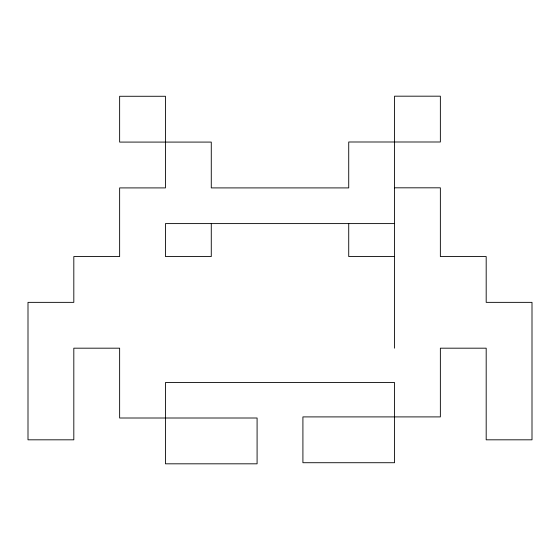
<?xml version="1.0" encoding="UTF-8"?>
<svg xmlns="http://www.w3.org/2000/svg" width="560" height="560" viewBox="0 0 560 560"><rect width="100%" height="100%" fill="white"/><g stroke="black" fill="none" stroke-linecap="round" stroke-linejoin="round"><path stroke-width="0.84" d="M394.548 187.817L440.363 187.817L440.363 256.543L486.185 256.543L486.185 302.358L532 302.358L532 439.817L486.185 439.817L486.185 348.18L440.363 348.18L440.363 416.906L302.911 416.906L302.911 462.721L394.548 462.721L394.548 382.543L165.452 382.543L165.452 463.82L257.089 463.82L257.089 418.005L119.637 418.005L119.637 348.18L73.815 348.18L73.815 439.817L28 439.817L28 302.358L73.815 302.358L73.815 256.543L119.637 256.543L119.637 187.908L165.452 187.908L165.452 96.271L119.637 96.271L119.637 142.086L211.274 142.086L211.274 187.908L348.726 187.908L348.726 141.995L440.363 141.995L440.363 96.18L394.548 96.18L394.548 348.18M394.548 223.601L165.452 223.601L165.452 256.543L211.274 256.543L211.274 223.601M394.548 256.543L348.726 256.543L348.726 223.601"/></g></svg>
